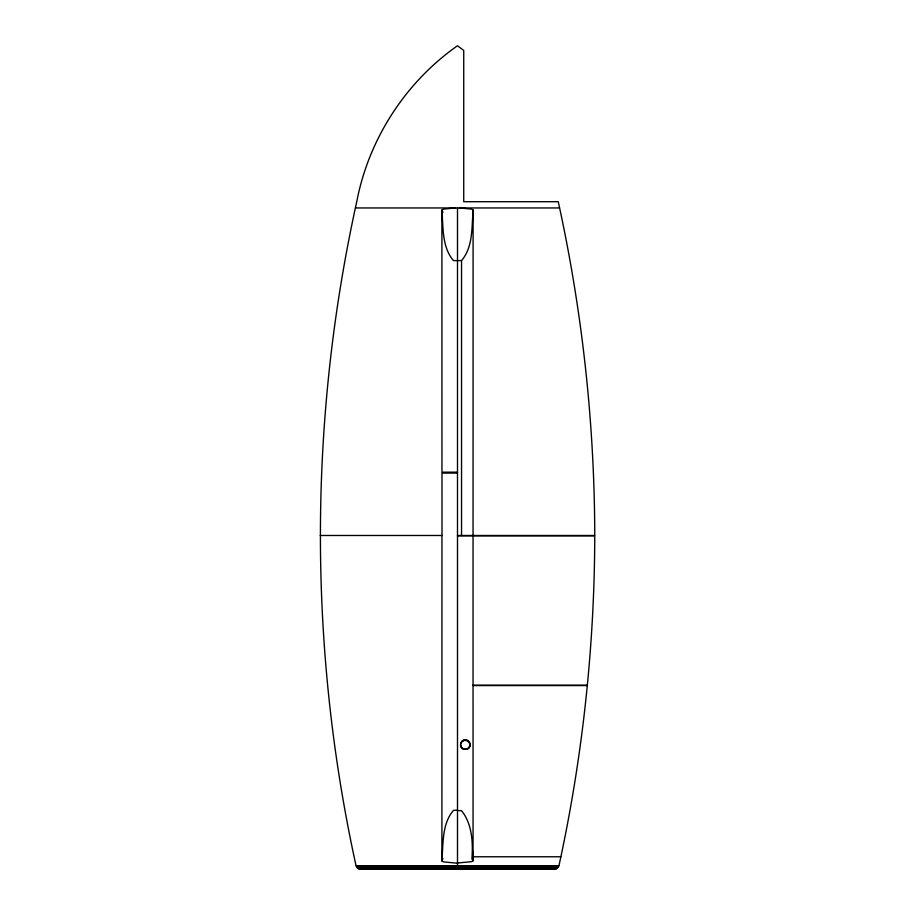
<?xml version="1.0" encoding="UTF-8"?>
<svg xmlns="http://www.w3.org/2000/svg" width="915" height="915" viewBox="0 0 915 915"><rect width="100%" height="100%" fill="white"/><g stroke="black" fill="none" stroke-linecap="round" stroke-linejoin="round"><path stroke-width="1.37" d="M355.946 865.304C308.229 647.488 308.664 419.436 356.747 201.712C368.608 139.297 405.482 82.224 457.5 45.75L463.733 50.451L463.733 201.712L558.253 201.712C582.295 311.26 594.544 423.336 594.75 535.481L457.5 535.481M457.5 863.234L443.706 861.919L441.899 860.981C443.34 843.893 441.728 824.095 453.463 810.37L457.5 810.152M459.799 207.957L471.294 209.055L473.101 209.981C471.66 227.069 473.272 246.878 461.537 260.603L461.537 535.481M471.877 859.151C473.158 842.829 472.197 823.797 461.537 810.724L457.5 810.518M469.978 744.833L469.818 743.266A4.827 4.747 -45.9 0 0 466.513 739.961L464.088 739.961A4.609 4.541 -45.9 0 0 460.783 743.266C458.507 750.22 470.527 751.798 469.978 744.478M559.054 865.304C582.615 757.151 594.521 646.528 594.75 535.847L457.5 535.847M457.5 472.163L441.956 472.163L441.899 209.981L443.706 209.055L455.201 207.957M473.044 535.847L473.055 860.832L471.408 861.69L457.5 863.017M464.088 740.315L461.995 741.527L460.783 743.62A4.609 4.541 -45.9 0 1 464.088 740.315L467.634 740.784L469.818 743.62A4.827 4.747 -45.9 0 0 466.513 740.315M461.537 260.603L453.463 260.603C441.728 246.878 443.34 227.069 441.899 209.981M355.489 207.957L559.511 207.957M442.082 212.166L443.123 212.166M457.5 473.101L441.991 473.101L442.002 535.481L320.25 535.481M472.895 685.209L587.247 685.209M473.009 685.575L587.247 685.575M472.975 856.772L560.781 856.772M442.082 858.796L443.123 858.796M356.095 865.853L558.905 865.853M356.29 866.379L558.71 866.379M356.553 866.871L558.447 866.871M356.873 867.34L558.127 867.34M357.239 867.763L557.761 867.763M357.651 868.141L557.349 868.141M358.108 868.472L556.892 868.472M358.6 868.747L556.4 868.747M359.115 868.964L555.885 868.964M360.762 869.25L554.238 869.25M460.622 744.478L460.783 745.691A4.827 4.747 -45.9 0 0 464.088 748.996L466.513 748.996A4.609 4.541 -45.9 0 0 469.818 745.691M473.055 860.832L472.643 851.591M473.101 209.981L473.044 535.481M457.5 207.957L457.5 869.25M441.956 535.481L441.899 860.981M464.088 749.351A4.827 4.747 -45.9 0 1 460.783 746.045M469.818 746.045A4.609 4.541 -45.9 0 1 466.513 749.362"/></g></svg>
